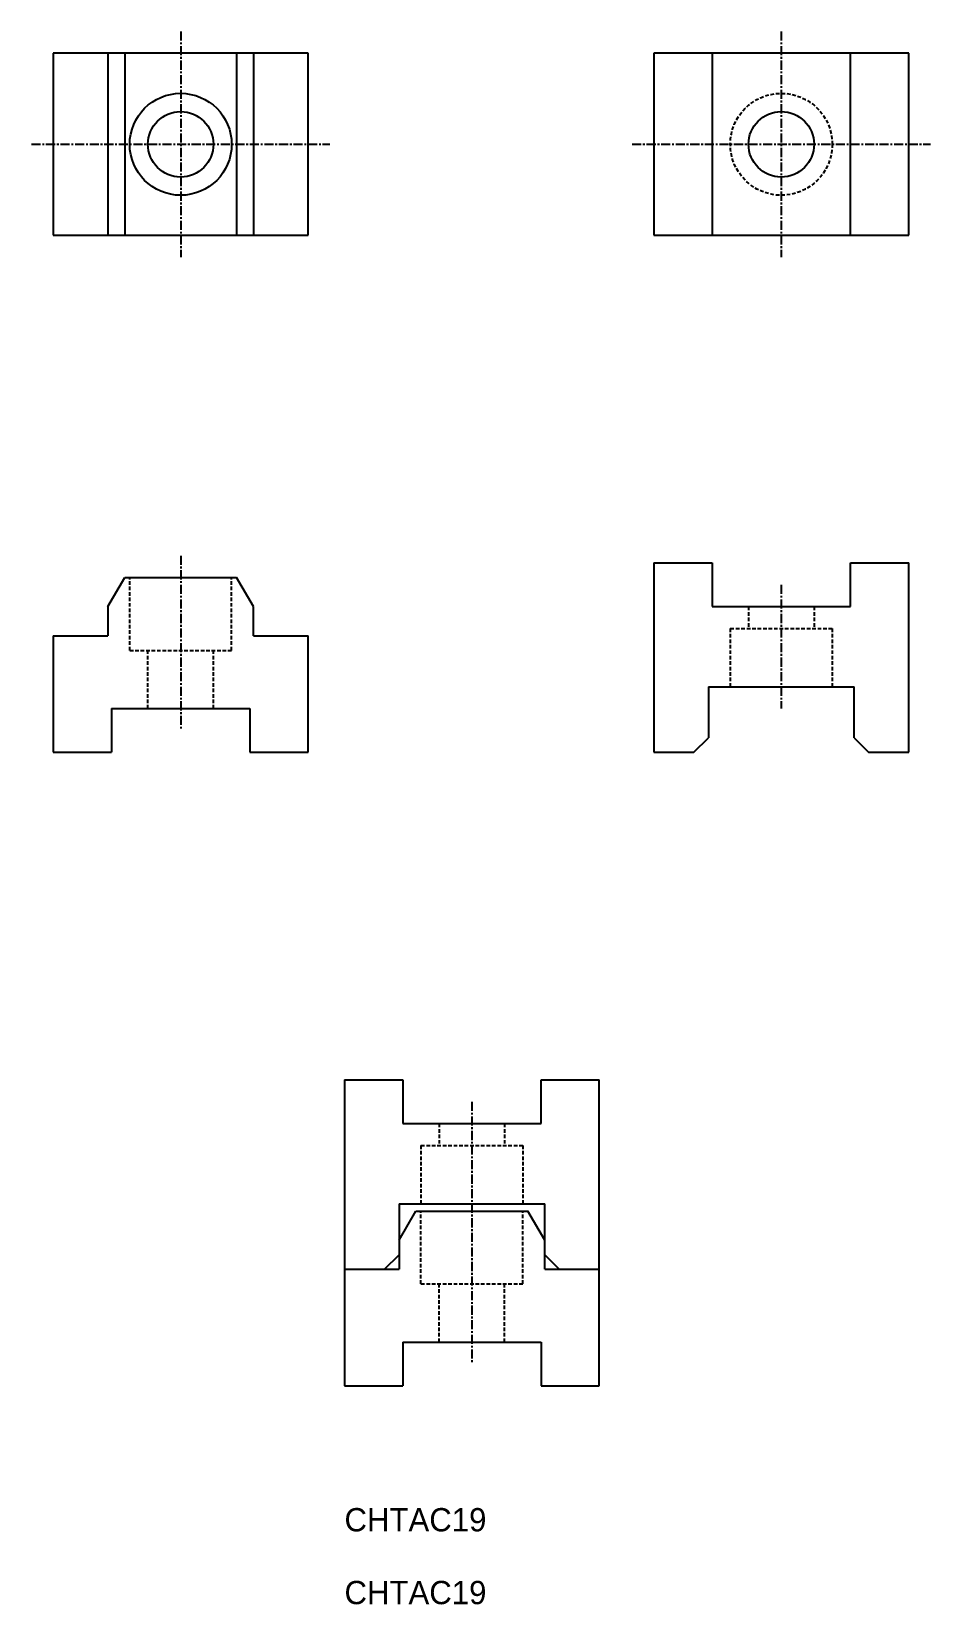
# Model space of a CAD drawing. Extents: x -5425 to -5301, y -898 to -682.
import ezdxf

# ---------------------------------------------------------------- set-up
doc = ezdxf.new("R2010")
doc.units = 0
doc.linetypes.add('CENTER', pattern=[2, 1.25, -0.25, 0.25, -0.25])
doc.linetypes.add('DASHED', pattern=[0.75, 0.5, -0.25])
doc.layers.get('0').update_dxf_attribs({"linetype": 'CONTINUOUS'})
doc.layers.add('CENTER', color=1, linetype='CENTER')

msp = doc.modelspace()

# ---------------------------------------------------------------- linework, layer by layer
at = {"color": 7, "linetype": 'CONTINUOUS'}
for p, q in [((-5421.75, -684.52), (-5421.75, -709.52)), ((-5386.75, -684.52), (-5421.75, -684.52)), ((-5414.25, -684.52), (-5414.25, -709.52)), ((-5411.94, -684.52), (-5411.94, -709.52)), ((-5396.56, -684.52), (-5396.56, -709.52)), ((-5394.25, -684.52), (-5394.25, -709.52)), ((-5386.75, -709.52), (-5386.75, -684.52)), ((-5339.25, -684.52), (-5339.25, -709.52)), ((-5304.25, -684.52), (-5339.25, -684.52)), ((-5331.25, -684.52), (-5331.25, -709.52)), ((-5312.25, -709.52), (-5312.25, -684.52)), ((-5304.25, -709.52), (-5304.25, -684.52)), ((-5339.25, -690.77), (-5339.25, -690.77)), ((-5339.25, -697.02), (-5339.25, -697.02)), ((-5421.75, -709.52), (-5386.75, -709.52)), ((-5339.25, -709.52), (-5304.25, -709.52)), ((-5339.25, -754.52), (-5339.25, -780.52)), ((-5339.25, -754.52), (-5331.25, -754.52)), ((-5331.25, -754.52), (-5331.25, -760.52)), ((-5312.25, -760.52), (-5312.25, -754.52)), ((-5312.25, -754.52), (-5304.25, -754.52)), ((-5304.25, -780.52), (-5304.25, -754.52)), ((-5414.25, -760.52), (-5411.94, -756.52)), ((-5411.94, -756.52), (-5396.56, -756.52)), ((-5394.25, -760.52), (-5396.56, -756.52)), ((-5414.25, -760.52), (-5414.25, -764.52)), ((-5394.25, -764.52), (-5394.25, -760.52)), ((-5331.25, -760.52), (-5312.25, -760.52)), ((-5421.75, -764.52), (-5421.75, -780.52)), ((-5421.75, -764.52), (-5414.25, -764.52)), ((-5394.25, -764.52), (-5386.75, -764.52)), ((-5386.75, -780.52), (-5386.75, -764.52)), ((-5331.75, -771.52), (-5331.75, -778.52)), ((-5331.75, -771.52), (-5311.75, -771.52)), ((-5311.75, -778.52), (-5311.75, -771.52)), ((-5413.75, -774.52), (-5394.75, -774.52)), ((-5413.75, -774.52), (-5413.75, -780.52)), ((-5394.75, -774.52), (-5394.75, -780.52)), ((-5333.75, -780.52), (-5331.75, -778.52)), ((-5311.75, -778.52), (-5309.75, -780.52)), ((-5421.75, -780.52), (-5413.75, -780.52)), ((-5394.75, -780.52), (-5386.75, -780.52)), ((-5339.25, -780.52), (-5333.75, -780.52)), ((-5309.75, -780.52), (-5304.25, -780.52)), ((-5381.75, -825.52), (-5373.75, -825.52)), ((-5381.75, -825.52), (-5381.75, -851.52)), ((-5373.75, -825.52), (-5373.75, -831.52)), ((-5354.75, -825.52), (-5346.75, -825.52)), ((-5354.75, -831.52), (-5354.75, -825.52)), ((-5346.75, -851.52), (-5346.75, -825.52)), ((-5373.75, -831.52), (-5354.75, -831.52)), ((-5374.25, -842.52), (-5354.25, -842.52)), ((-5374.25, -842.52), (-5374.25, -849.52)), ((-5354.25, -849.52), (-5354.25, -842.52)), ((-5374.25, -847.52), (-5371.94, -843.52)), ((-5371.94, -843.52), (-5356.56, -843.52)), ((-5354.25, -847.52), (-5356.56, -843.52)), ((-5374.25, -847.52), (-5374.25, -851.52)), ((-5354.25, -851.52), (-5354.25, -847.52)), ((-5376.25, -851.52), (-5374.25, -849.52)), ((-5354.25, -849.52), (-5352.25, -851.52)), ((-5381.75, -851.52), (-5376.25, -851.52)), ((-5381.75, -851.52), (-5374.25, -851.52)), ((-5381.75, -851.52), (-5381.75, -867.52)), ((-5354.25, -851.52), (-5346.75, -851.52)), ((-5352.25, -851.52), (-5346.75, -851.52)), ((-5346.75, -867.52), (-5346.75, -851.52)), ((-5373.75, -861.52), (-5373.75, -867.52)), ((-5373.75, -861.52), (-5354.75, -861.52)), ((-5354.75, -861.52), (-5354.75, -867.52)), ((-5381.75, -867.52), (-5373.75, -867.52)), ((-5354.75, -867.52), (-5346.75, -867.52))]:
    msp.add_line(p, q, dxfattribs=at)
at = {"color": 3, "linetype": 'DASHED'}
for p, q in [((-5411.25, -766.52), (-5411.25, -756.52)), ((-5397.25, -766.52), (-5397.25, -756.52)), ((-5326.25, -760.52), (-5326.25, -763.52)), ((-5317.25, -760.52), (-5317.25, -763.52)), ((-5328.75, -763.52), (-5314.75, -763.52)), ((-5328.75, -763.52), (-5328.75, -771.52)), ((-5314.75, -763.52), (-5314.75, -771.52)), ((-5411.25, -766.52), (-5397.25, -766.52)), ((-5408.75, -774.52), (-5408.75, -766.52)), ((-5399.75, -774.52), (-5399.75, -766.52)), ((-5368.75, -831.52), (-5368.75, -834.52)), ((-5359.75, -831.52), (-5359.75, -834.52)), ((-5371.25, -834.52), (-5371.25, -842.52)), ((-5371.25, -834.52), (-5357.25, -834.52)), ((-5357.25, -834.52), (-5357.25, -842.52)), ((-5371.25, -853.52), (-5371.25, -843.52)), ((-5357.25, -853.52), (-5357.25, -843.52)), ((-5371.25, -853.52), (-5357.25, -853.52)), ((-5368.75, -861.52), (-5368.75, -853.52)), ((-5359.75, -861.52), (-5359.75, -853.52))]:
    msp.add_line(p, q, dxfattribs=at)
at = {"color": 7, "linetype": 'CONTINUOUS'}
for centre, radius in [((-5404.25, -697.02), 7), ((-5404.25, -697.02), 4.5), ((-5321.75, -697.02), 4.5)]:
    msp.add_circle(centre, radius, dxfattribs=at)
at = {"color": 3, "linetype": 'DASHED'}
msp.add_circle((-5321.75, -697.02), 7, dxfattribs=at)
at = {"layer": 'CENTER', "color": 1, "linetype": 'CENTER'}
for p, q in [((-5404.25, -681.52), (-5404.25, -712.52)), ((-5321.75, -681.52), (-5321.75, -712.52)), ((-5424.75, -697.02), (-5383.75, -697.02)), ((-5342.25, -697.02), (-5301.25, -697.02)), ((-5404.25, -753.52), (-5404.25, -777.52)), ((-5321.75, -757.52), (-5321.75, -774.52)), ((-5364.25, -828.52), (-5364.25, -845.52)), ((-5364.25, -840.52), (-5364.25, -864.52))]:
    msp.add_line(p, q, dxfattribs=at)

# ---------------------------------------------------------------- texts
at = {"color": 7, "linetype": 'CONTINUOUS'}
for p in [(-5381.75, -887.52), (-5381.75, -897.52)]:
    msp.add_text('CHTAC19', height=3.2, dxfattribs=at).set_placement(p)

doc.saveas('drawing.dxf')
